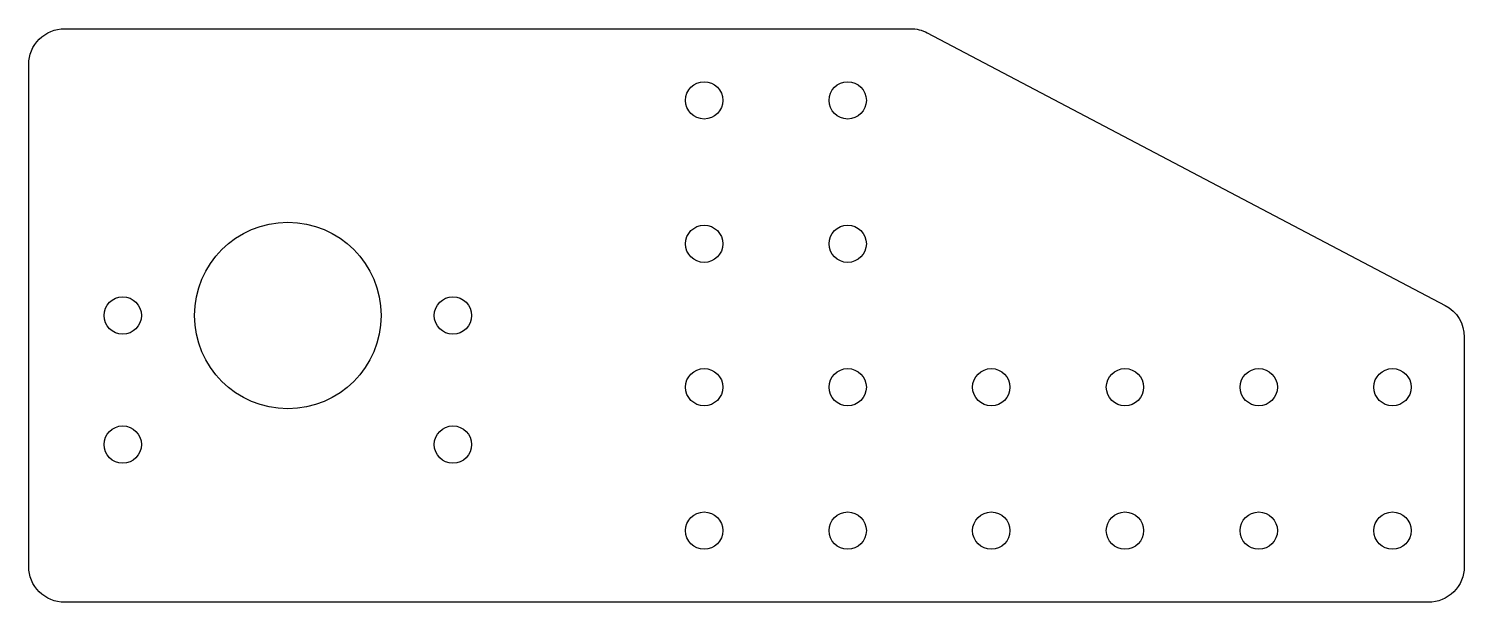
# Model space of a CAD drawing. Header units: millimetres. Extents: x -104 to 96, y 480 to 560.
import ezdxf

# ---------------------------------------------------------------- set-up
doc = ezdxf.new("R2010")
doc.units = ezdxf.units.MM
doc.layers.get('0').update_dxf_attribs({"linetype": 'CONTINUOUS'})

msp = doc.modelspace()

# ---------------------------------------------------------------- linework, layer by layer
msp.add_lwpolyline([(95.9, 485, -0.414214), (90.9, 480), (-20.3, 480), (-86, 480), (-99.1, 480, -0.414214), (-104.1, 485), (-104.1, 555, -0.414214), (-99.1, 560), (18.76, 560, -0.121853), (21.09, 559.42), (93.23, 521.41, -0.278313), (95.9, 516.98)], format="xyb", close=True)
msp.add_lwpolyline([(95.9, 485, -0.414214), (90.9, 480), (-20.3, 480), (-86, 480), (-99.1, 480, -0.414214), (-104.1, 485), (-104.1, 555, -0.414214), (-99.1, 560), (18.76, 560, -0.121853), (21.09, 559.42), (93.23, 521.41, -0.278313), (95.9, 516.98)], format="xyb", close=True)
for centre, radius in [((-10, 550), 2.6), ((-10, 550), 2.6), ((10, 550), 2.6), ((10, 550), 2.6), ((-68, 520), 13), ((-68, 520), 13), ((-10, 530), 2.6), ((-10, 530), 2.6), ((10, 530), 2.6), ((10, 530), 2.6), ((-91, 520), 2.6), ((-91, 520), 2.6), ((-45, 520), 2.6), ((-45, 520), 2.6), ((-10, 510), 2.6), ((-10, 510), 2.6), ((10, 510), 2.6), ((10, 510), 2.6), ((30, 510), 2.6), ((30, 510), 2.6), ((48.63, 510), 2.6), ((48.63, 510), 2.6), ((67.27, 510), 2.6), ((67.27, 510), 2.6), ((85.9, 510), 2.6), ((85.9, 510), 2.6), ((-91, 502), 2.6), ((-91, 502), 2.6), ((-45, 502), 2.6), ((-45, 502), 2.6), ((-10, 490), 2.6), ((-10, 490), 2.6), ((10, 490), 2.6), ((10, 490), 2.6), ((30, 490), 2.6), ((30, 490), 2.6), ((48.63, 490), 2.6), ((48.63, 490), 2.6), ((67.27, 490), 2.6), ((67.27, 490), 2.6), ((85.9, 490), 2.6), ((85.9, 490), 2.6)]:
    msp.add_circle(centre, radius)

doc.saveas('drawing.dxf')
